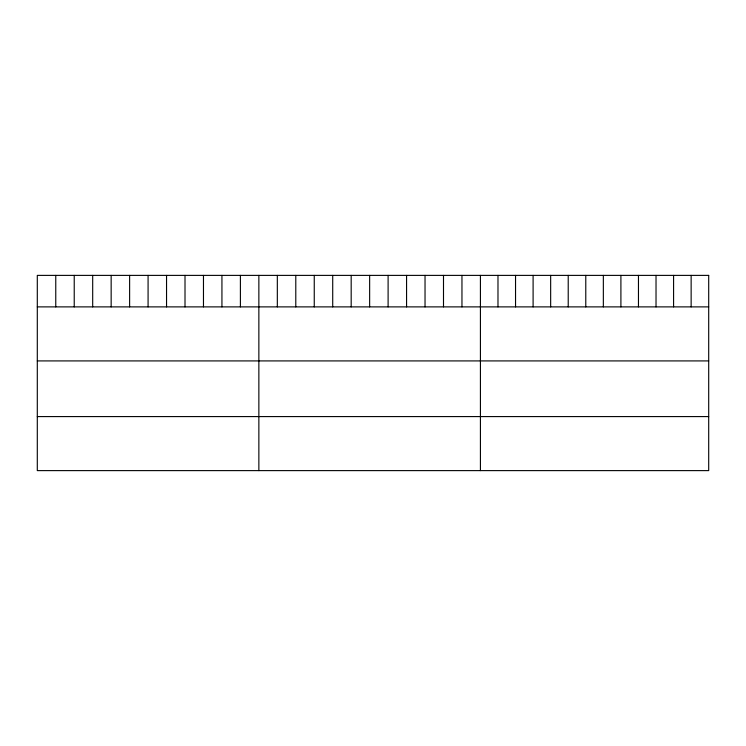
<?xml version="1.0" encoding="UTF-8"?>
<svg xmlns="http://www.w3.org/2000/svg" width="746" height="746" viewBox="0 0 746 746"><rect width="100%" height="100%" fill="white"/><g stroke="black" fill="none" stroke-linecap="round" stroke-linejoin="round"><path stroke-width="1.12" d="M37.3 306.886L708.7 306.886M37.3 360.915L708.7 360.915M37.3 416.585L708.7 416.585M691.141 275.386L691.141 306.886M673.582 275.386L673.582 306.886M656.023 275.386L656.023 306.886M638.464 275.386L638.464 306.886M620.905 275.386L620.905 306.886M603.346 275.386L603.346 306.886M585.778 275.386L585.778 306.886M568.219 275.386L568.219 306.886M550.66 275.386L550.66 306.886M533.101 275.386L533.101 306.886M515.542 275.386L515.542 306.886M497.983 275.386L497.983 306.886M480.424 275.386L480.424 470.614M461.96 275.386L461.96 306.886M443.497 275.386L443.497 306.886M425.034 275.386L425.034 306.886M406.57 275.386L406.57 306.886M388.106 275.386L388.106 306.886M369.643 275.386L369.643 306.886M351.18 275.386L351.18 306.886M332.716 275.386L332.716 306.886M314.252 275.386L314.252 306.886M295.789 275.386L295.789 306.886M277.325 275.386L277.325 306.886M258.862 275.386L258.862 470.614M240.399 275.386L240.399 306.886M221.935 275.386L221.935 306.886M203.471 275.386L203.471 306.886M185.008 275.386L185.008 306.886M166.544 275.386L166.544 306.886M148.081 275.386L148.081 306.886M129.618 275.386L129.618 306.886M111.154 275.386L111.154 306.886M92.691 275.386L92.691 306.886M74.227 275.386L74.227 306.886M55.764 275.386L55.764 306.886M708.7 275.386L37.3 275.386L37.3 470.614L708.7 470.614L708.7 275.386"/></g></svg>
